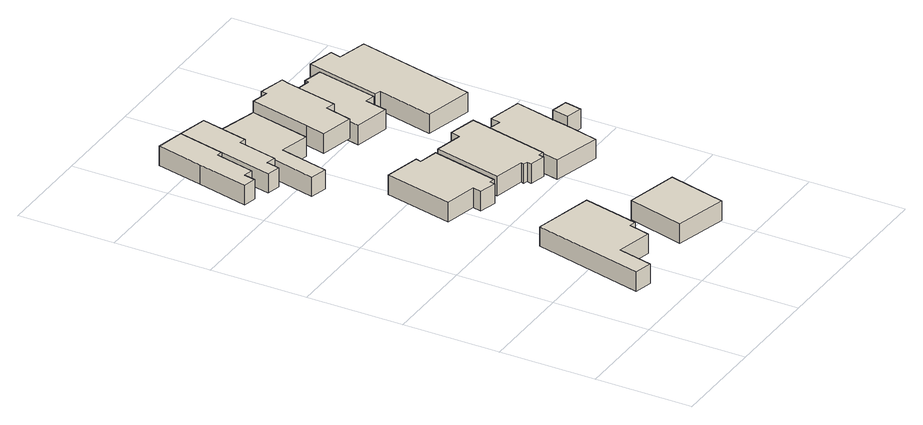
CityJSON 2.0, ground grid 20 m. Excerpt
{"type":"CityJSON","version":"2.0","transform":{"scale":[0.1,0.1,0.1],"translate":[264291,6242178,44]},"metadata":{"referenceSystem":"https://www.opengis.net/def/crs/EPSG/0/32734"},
"CityObjects":{
"building1":{"type":"Building","attributes":{"address":"20 Balfour Street Woodstock Cape Town","building":"house","building:levels":1,"building_height":4.1,"plus_code":"4FRW3C8X+7X9","ground_height":51.35,"roof_height":55.45},"geometry":[{"type":"Solid","lod":"1","boundaries":[[[[0,1,2,3]],[[1,4,5,2]],[[4,6,7,5]],[[6,8,9,7]],[[8,10,11,9]],[[10,12,13,11]],[[12,14,15,13]],[[14,0,3,15]],[[3,2,5,7,9,11,13,15]],[[14,12,10,8,6,4,1,0]]]]}]},
"building2":{"type":"Building","attributes":{"address":"22 Balfour Street Woodstock 7925 Cape Town","building":"house","building:levels":1,"building_height":4.1,"plus_code":"4FRW3F82+63J","ground_height":52.6,"roof_height":56.7},"geometry":[{"type":"Solid","lod":"1","boundaries":[[[[16,17,18,19]],[[17,20,21,18]],[[20,22,23,21]],[[22,16,19,23]],[[19,18,21,23]],[[22,20,17,16]]]]}]},
"building3":{"type":"Building","attributes":{"address":"9 Balfour Street Woodstock Cape Town","building":"house","building:levels":1,"building_height":4.1,"plus_code":"4FRW3F82+92M","ground_height":49.46,"roof_height":53.56},"geometry":[{"type":"Solid","lod":"1","boundaries":[[[[24,25,26,27]],[[25,28,29,26]],[[28,30,31,29]],[[30,32,33,31]],[[32,34,35,33]],[[34,36,37,35]],[[36,38,39,37]],[[38,40,41,39]],[[40,42,43,41]],[[42,24,27,43]],[[27,26,29,31,33,35,37,39,41,43]],[[42,40,38,36,34,32,30,28,25,24]]]]}]},
"building4":{"type":"Building","attributes":{"address":"107 Chamberlain Street Woodstock Cape Town","building":"house","building:levels":1,"building_height":4.1,"plus_code":"4FRW3C8X+GXW","ground_height":46.69,"roof_height":50.79},"geometry":[{"type":"Solid","lod":"1","boundaries":[[[[44,45,46,47]],[[45,48,49,46]],[[48,50,51,49]],[[50,52,53,51]],[[52,54,55,53]],[[54,56,57,55]],[[56,58,59,57]],[[58,60,61,59]],[[60,44,47,61]],[[47,46,49,51,53,55,57,59,61]],[[60,58,56,54,52,50,48,45,44]]]]}]},
"building5":{"type":"Building","attributes":{"address":"105 Chamberlain Street Woodstock Cape Town","building":"house","building:levels":1,"building_height":4.1,"plus_code":"4FRW3F82+G2J","ground_height":46.69,"roof_height":50.79},"geometry":[{"type":"Solid","lod":"1","boundaries":[[[[60,58,59,61]],[[58,62,63,59]],[[62,64,65,63]],[[64,66,67,65]],[[66,68,69,67]],[[68,70,71,69]],[[70,72,73,71]],[[72,74,75,73]],[[74,60,61,75]],[[61,59,63,65,67,69,71,73,75]],[[74,72,70,68,66,64,62,58,60]]]]}]},
"building6":{"type":"Building","attributes":{"address":"11 Balfour Street Woodstock Cape Town","building":"house","building:levels":1,"building_height":4.1,"plus_code":"4FRW3F82+93P","ground_height":49.46,"roof_height":53.56},"geometry":[{"type":"Solid","lod":"1","boundaries":[[[[76,77,78,79]],[[77,80,81,78]],[[80,82,83,81]],[[82,84,85,83]],[[84,86,87,85]],[[86,88,89,87]],[[88,90,91,89]],[[90,92,93,91]],[[92,94,95,93]],[[94,96,97,95]],[[96,98,99,97]],[[98,76,79,99]],[[79,78,81,83,85,87,89,91,93,95,97,99]],[[98,96,94,92,90,88,86,84,82,80,77,76]]]]}]},
"building7":{"type":"Building","attributes":{"address":"Chamberlain Street Woodstock Cape Town","building":"house","building:levels":1,"building_height":4.1,"plus_code":"4FRW3F82+G2Q","ground_height":44.69,"roof_height":48.79},"geometry":[{"type":"Solid","lod":"1","boundaries":[[[[100,101,102,103]],[[101,104,105,102]],[[104,106,107,105]],[[106,108,109,107]],[[108,110,111,109]],[[110,100,103,111]],[[103,102,105,107,109,111]],[[110,108,106,104,101,100]]]]}]},
"building8":{"type":"Building","attributes":{"address":"103 Chamberlain Street Woodstock Cape Town","building":"house","building:levels":1,"building_height":4.1,"plus_code":"4FRW3F82+G3G","ground_height":47.06,"roof_height":51.16},"geometry":[{"type":"Solid","lod":"1","boundaries":[[[[112,113,114,115]],[[113,116,117,114]],[[116,118,119,117]],[[118,120,121,119]],[[120,122,123,121]],[[122,124,125,123]],[[124,126,127,125]],[[126,128,129,127]],[[128,130,131,129]],[[130,112,115,131]],[[115,114,117,119,121,123,125,127,129,131]],[[130,128,126,124,122,120,118,116,113,112]]]]}]},
"building9":{"type":"Building","attributes":{"address":"15 Balfour Street Woodstock Cape Town","building":"house","building:levels":1,"building_height":4.1,"plus_code":"4FRW3F82+944","ground_height":47.09,"roof_height":51.19},"geometry":[{"type":"Solid","lod":"1","boundaries":[[[[132,133,134,135]],[[133,136,137,134]],[[136,138,139,137]],[[138,140,141,139]],[[140,142,143,141]],[[142,144,145,143]],[[144,146,147,145]],[[146,132,135,147]],[[135,134,137,139,141,143,145,147]],[[146,144,142,140,138,136,133,132]]]]}]},
"building10":{"type":"Building","attributes":{"building":"carport","building:levels":1,"building_height":4.1,"plus_code":"4FRW3F82+953","ground_height":49.05,"roof_height":53.15},"geometry":[{"type":"Solid","lod":"1","boundaries":[[[[148,149,150,151]],[[149,152,153,150]],[[152,154,155,153]],[[154,148,151,155]],[[151,150,153,155]],[[154,152,149,148]]]]}]},
"building11":{"type":"Building","attributes":{"address":"101 Chamberlain Street Woodstock Cape Town","building":"house","building:levels":1,"building_height":4.1,"plus_code":"4FRW3F82+G48","ground_height":44.88,"roof_height":48.98},"geometry":[{"type":"Solid","lod":"1","boundaries":[[[[156,157,158,159]],[[157,160,161,158]],[[160,162,163,161]],[[162,164,165,163]],[[164,166,167,165]],[[166,168,169,167]],[[168,170,171,169]],[[170,172,173,171]],[[172,156,159,173]],[[159,158,161,163,165,167,169,171,173]],[[172,170,168,166,164,162,160,157,156]]]]}]},
"building12":{"type":"Building","attributes":{"address":"Chamberlain Street Woodstock Cape Town","building":"house","building:levels":1,"building_height":4.1,"plus_code":"4FRW3F82+G53","ground_height":44.88,"roof_height":48.98},"geometry":[{"type":"Solid","lod":"1","boundaries":[[[[174,175,176,177]],[[175,178,179,176]],[[178,180,181,179]],[[180,182,183,181]],[[182,184,185,183]],[[184,186,187,185]],[[186,188,189,187]],[[188,174,177,189]],[[177,176,179,181,183,185,187,189]],[[188,186,184,182,180,178,175,174]]]]}]}
},
"vertices":[
[12,33,74],[49,24,74],[49,24,115],[12,33,115],[66,96,74],[66,96,115],[140,79,74],[140,79,115],[151,122,74],[151,122,115],[164,119,74],[164,119,115],[191,235,74],[191,235,115],[67,264,74],[67,264,115],
[320,129,86],[212,154,86],[212,154,127],[320,129,127],[181,36,86],[181,36,127],[290,9,86],[290,9,127],
[89,466,55],[156,451,55],[156,451,96],[89,466,96],[152,433,55],[152,433,96],[188,424,55],[188,424,96],[191,435,55],[191,435,96],[201,433,55],[201,433,96],[233,572,55],[233,572,96],[193,581,55],[193,581,96],[196,592,55],[196,592,96],[122,609,55],[122,609,96],
[51,1045,27],[29,949,27],[29,949,68],[51,1045,68],[4,842,27],[4,842,68],[31,836,27],[31,836,68],[36,860,27],[36,860,68],[56,856,27],[56,856,68],[75,937,27],[75,937,68],[86,935,27],[86,935,68],[109,1033,27],[109,1033,68],
[61,825,27],[61,825,68],[89,818,27],[89,818,68],[95,845,27],[95,845,68],[115,841,27],[115,841,68],[134,923,27],[134,923,68],[147,920,27],[147,920,68],[170,1019,27],[170,1019,68],
[328,401,55],[367,568,55],[367,568,96],[328,401,96],[309,582,55],[309,582,96],[304,562,55],[304,562,96],[246,575,55],[246,575,96],[213,433,55],[213,433,96],[277,419,55],[277,419,96],[275,412,55],[275,412,96],[284,410,55],[284,410,96],[282,401,55],[282,401,96],[315,393,55],[315,393,96],[317,403,55],[317,403,96],
[238,844,7],[268,970,7],[268,970,48],[238,844,48],[174,995,7],[174,995,48],[118,766,7],[118,766,48],[153,757,7],[153,757,48],[177,859,7],[177,859,48],
[268,970,31],[238,844,31],[238,844,72],[268,970,72],[228,802,31],[228,802,72],[297,786,31],[297,786,72],[311,841,31],[311,841,72],[330,836,31],[330,836,72],[354,944,31],[354,944,72],[359,961,31],[359,961,72],[305,974,31],[305,974,72],[303,962,31],[303,962,72],
[467,427,31],[474,462,31],[474,462,72],[467,427,72],[494,546,31],[494,546,72],[424,562,31],[424,562,72],[419,542,31],[419,542,72],[390,549,31],[390,549,72],[353,386,31],[353,386,72],[451,360,31],[451,360,72],
[474,462,51],[467,427,51],[467,427,92],[474,462,92],[502,420,51],[502,420,92],[509,455,51],[509,455,92],
[354,944,9],[330,836,9],[330,836,50],[354,944,50],[317,779,9],[317,779,50],[390,763,9],[390,763,50],[400,809,9],[400,809,50],[421,805,9],[421,805,50],[449,932,9],[449,932,50],[409,941,9],[409,941,50],[407,933,9],[407,933,50],
[575,911,9],[514,926,9],[514,926,50],[575,911,50],[520,948,9],[520,948,50],[465,961,9],[465,961,50],[429,806,9],[429,806,50],[442,803,9],[442,803,50],[414,686,9],[414,686,50],[516,662,9],[516,662,50]
]}
